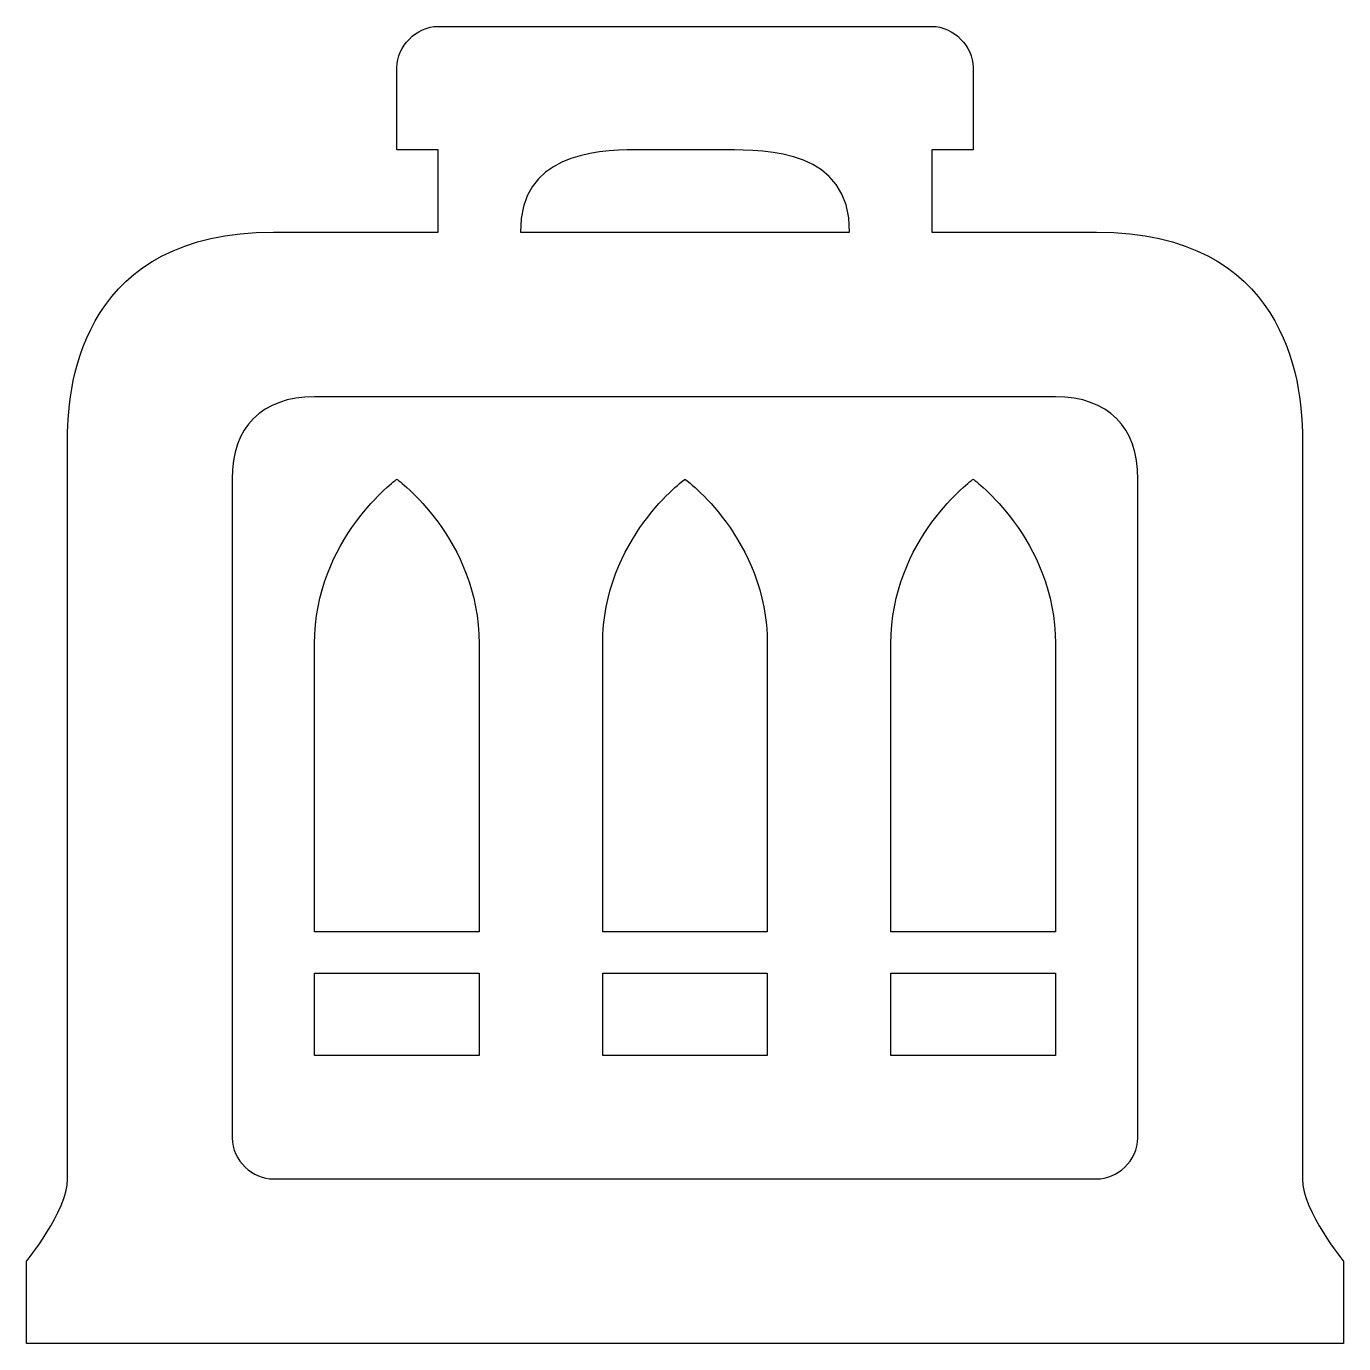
# Model space of a CAD drawing. Header units: centimetres. Extents: x -10.1 to 10.1, y -10.1 to 10.1.
import ezdxf

# ---------------------------------------------------------------- set-up
doc = ezdxf.new("R2010")
doc.units = ezdxf.units.CM
doc.header["$MEASUREMENT"] = 0
doc.layers.add('Layer 1', color=7, linetype='Continuous')

msp = doc.modelspace()

# ---------------------------------------------------------------- linework, layer by layer
at = {"layer": 'Layer 1'}
for points, knots in [([(-3.79512, 10.12031), (-4.12589, 10.12031), (-4.42764, 9.81025), (-4.42764, 9.48779), (-4.42764, 9.48779), (-4.42764, 9.48779), (-4.42764, 8.22275), (-4.42764, 8.22275), (-4.42764, 8.22275), (-4.42764, 8.22275), (-3.79512, 8.22275), (-3.79512, 8.22275), (-3.79512, 8.22275), (-3.79512, 8.22275), (-3.79512, 6.95771), (-3.79512, 6.95771), (-3.79512, 6.95771), (-3.79512, 6.95771), (-6.3252, 6.95771), (-6.3252, 6.95771), (-6.3252, 6.95771), (-9.20274, 6.95771), (-9.48797, 4.71707), (-9.4878, 3.79511), (-9.4878, 3.79511), (-9.4878, 3.79511), (-9.4878, -7.59024), (-9.4878, -7.59024), (-9.4878, -7.59024), (-9.48772, -8.08529), (-10.12032, -8.85528), (-10.12032, -8.85528), (-10.12032, -8.85528), (-10.12032, -8.85528), (-10.12032, -10.12032), (-10.12032, -10.12032), (-10.12032, -10.12032), (-10.12032, -10.12032), (10.12031, -10.12031), (10.12031, -10.12031), (10.12031, -10.12031), (10.12031, -10.12031), (10.12031, -8.85527), (10.12031, -8.85527), (10.12031, -8.85527), (10.12031, -8.85527), (9.48771, -8.08528), (9.48779, -7.59023), (9.48779, -7.59023), (9.48779, -7.59023), (9.48779, 3.79512), (9.48779, 3.79512), (9.48779, 3.79512), (9.48796, 4.71708), (9.20273, 6.95772), (6.32519, 6.95772), (6.32519, 6.95772), (6.32519, 6.95772), (3.79512, 6.95771), (3.79512, 6.95771), (3.79512, 6.95771), (3.79512, 6.95771), (3.79512, 8.22275), (3.79512, 8.22275), (3.79512, 8.22275), (3.79512, 8.22275), (4.42764, 8.22275), (4.42764, 8.22275), (4.42764, 8.22275), (4.42764, 8.22275), (4.42764, 9.48779), (4.42764, 9.48779), (4.42764, 9.48779), (4.42764, 9.81025), (4.12589, 10.12031), (3.79512, 10.12031), (3.79512, 10.12031), (3.79512, 10.12031), (-3.79512, 10.12031), (-3.79512, 10.12031)], [0, 0, 0, 0, 0.04761905, 0.04761905, 0.04761905, 0.04761905, 0.0952381, 0.0952381, 0.0952381, 0.0952381, 0.14285714, 0.14285714, 0.14285714, 0.14285714, 0.19047619, 0.19047619, 0.19047619, 0.19047619, 0.23809524, 0.23809524, 0.23809524, 0.23809524, 0.28571429, 0.28571429, 0.28571429, 0.28571429, 0.33333333, 0.33333333, 0.33333333, 0.33333333, 0.38095238, 0.38095238, 0.38095238, 0.38095238, 0.42857143, 0.42857143, 0.42857143, 0.42857143, 0.47619048, 0.47619048, 0.47619048, 0.47619048, 0.52380952, 0.52380952, 0.52380952, 0.52380952, 0.57142857, 0.57142857, 0.57142857, 0.57142857, 0.61904762, 0.61904762, 0.61904762, 0.61904762, 0.66666667, 0.66666667, 0.66666667, 0.66666667, 0.71428571, 0.71428571, 0.71428571, 0.71428571, 0.76190476, 0.76190476, 0.76190476, 0.76190476, 0.80952381, 0.80952381, 0.80952381, 0.80952381, 0.85714286, 0.85714286, 0.85714286, 0.85714286, 0.9047619, 0.9047619, 0.9047619, 0.9047619, 1, 1, 1, 1]), ([(-0.75776, 8.22275), (-0.71369, 8.22305), (-0.67207, 8.22275), (-0.63252, 8.22275), (-0.63252, 8.22275), (-0.63252, 8.22275), (0.63252, 8.22275), (0.63252, 8.22275), (0.63252, 8.22275), (1.26504, 8.22275), (2.53008, 8.22275), (2.53008, 6.95771), (2.53008, 6.95771), (2.53008, 6.95771), (-2.53008, 6.95771), (-2.53008, 6.95771), (-2.53008, 6.95771), (-2.53008, 8.14368), (-1.41786, 8.21811), (-0.75776, 8.22275)], [0, 0, 0, 0, 0.16666667, 0.16666667, 0.16666667, 0.16666667, 0.33333333, 0.33333333, 0.33333333, 0.33333333, 0.5, 0.5, 0.5, 0.5, 0.66666667, 0.66666667, 0.66666667, 0.66666667, 1, 1, 1, 1]), ([(-5.69268, 4.42764), (-5.69268, 4.42764), (5.69268, 4.42764), (5.69268, 4.42764), (5.69268, 4.42764), (6.50273, 4.42764), (6.95772, 3.96464), (6.95772, 3.1626), (6.95772, 3.1626), (6.95772, 3.1626), (6.95772, -6.95771), (6.95772, -6.95771), (6.95772, -6.95771), (6.95772, -7.31475), (6.63164, -7.59023), (6.3252, -7.59023), (6.3252, -7.59023), (6.3252, -7.59023), (-6.3252, -7.59023), (-6.3252, -7.59023), (-6.3252, -7.59023), (-6.63163, -7.59023), (-6.95772, -7.31475), (-6.95772, -6.95771), (-6.95772, -6.95771), (-6.95772, -6.95771), (-6.95771, 3.1626), (-6.95771, 3.1626), (-6.95771, 3.1626), (-6.95771, 3.96463), (-6.50272, 4.42764), (-5.69267, 4.42764), (-5.69267, 4.42764), (-5.69267, 4.42764), (-5.69268, 4.42764), (-5.69268, 4.42764)], [0, 0, 0, 0, 0.1, 0.1, 0.1, 0.1, 0.2, 0.2, 0.2, 0.2, 0.3, 0.3, 0.3, 0.3, 0.4, 0.4, 0.4, 0.4, 0.5, 0.5, 0.5, 0.5, 0.6, 0.6, 0.6, 0.6, 0.7, 0.7, 0.7, 0.7, 0.8, 0.8, 0.8, 0.8, 1, 1, 1, 1]), ([(-4.42764, 3.1626), (-4.42764, 3.1626), (-5.69268, 2.24157), (-5.69268, 0.63252), (-5.69268, 0.63252), (-5.69268, 0.63252), (-5.69268, -3.79512), (-5.69268, -3.79512), (-5.69268, -3.79512), (-5.69268, -3.79512), (-3.1626, -3.79512), (-3.1626, -3.79512), (-3.1626, -3.79512), (-3.1626, -3.79512), (-3.1626, 0.63252), (-3.1626, 0.63252), (-3.1626, 0.63252), (-3.1626, 2.24157), (-4.42764, 3.1626), (-4.42764, 3.1626)], [0, 0, 0, 0, 0.16666667, 0.16666667, 0.16666667, 0.16666667, 0.33333333, 0.33333333, 0.33333333, 0.33333333, 0.5, 0.5, 0.5, 0.5, 0.66666667, 0.66666667, 0.66666667, 0.66666667, 1, 1, 1, 1]), ([(0, 3.1626), (0, 3.1626), (-1.26504, 2.24157), (-1.26504, 0.63252), (-1.26504, 0.63252), (-1.26504, 0.63252), (-1.26504, -3.79512), (-1.26504, -3.79512), (-1.26504, -3.79512), (-1.26504, -3.79512), (1.26504, -3.79512), (1.26504, -3.79512), (1.26504, -3.79512), (1.26504, -3.79512), (1.26504, 0.63252), (1.26504, 0.63252), (1.26504, 0.63252), (1.26504, 2.24157), (0, 3.1626), (0, 3.1626)], [0, 0, 0, 0, 0.16666667, 0.16666667, 0.16666667, 0.16666667, 0.33333333, 0.33333333, 0.33333333, 0.33333333, 0.5, 0.5, 0.5, 0.5, 0.66666667, 0.66666667, 0.66666667, 0.66666667, 1, 1, 1, 1]), ([(4.42764, 3.1626), (4.42764, 3.1626), (3.1626, 2.24157), (3.1626, 0.63252), (3.1626, 0.63252), (3.1626, 0.63252), (3.1626, -3.79512), (3.1626, -3.79512), (3.1626, -3.79512), (3.1626, -3.79512), (5.69268, -3.79512), (5.69268, -3.79512), (5.69268, -3.79512), (5.69268, -3.79512), (5.69268, 0.63252), (5.69268, 0.63252), (5.69268, 0.63252), (5.69268, 2.24157), (4.42764, 3.1626), (4.42764, 3.1626)], [0, 0, 0, 0, 0.16666667, 0.16666667, 0.16666667, 0.16666667, 0.33333333, 0.33333333, 0.33333333, 0.33333333, 0.5, 0.5, 0.5, 0.5, 0.66666667, 0.66666667, 0.66666667, 0.66666667, 1, 1, 1, 1]), ([(-5.69268, -4.42764), (-5.69268, -4.42764), (-5.69268, -5.69268), (-5.69268, -5.69268), (-5.69268, -5.69268), (-5.69268, -5.69268), (-3.1626, -5.69268), (-3.1626, -5.69268), (-3.1626, -5.69268), (-3.1626, -5.69268), (-3.1626, -4.42764), (-3.1626, -4.42764), (-3.1626, -4.42764), (-3.1626, -4.42764), (-5.69268, -4.42764), (-5.69268, -4.42764)], [0, 0, 0, 0, 0.2, 0.2, 0.2, 0.2, 0.4, 0.4, 0.4, 0.4, 0.6, 0.6, 0.6, 0.6, 1, 1, 1, 1]), ([(-1.26504, -4.42764), (-1.26504, -4.42764), (-1.26504, -5.69268), (-1.26504, -5.69268), (-1.26504, -5.69268), (-1.26504, -5.69268), (1.26504, -5.69268), (1.26504, -5.69268), (1.26504, -5.69268), (1.26504, -5.69268), (1.26504, -4.42764), (1.26504, -4.42764), (1.26504, -4.42764), (1.26504, -4.42764), (-1.26504, -4.42764), (-1.26504, -4.42764)], [0, 0, 0, 0, 0.2, 0.2, 0.2, 0.2, 0.4, 0.4, 0.4, 0.4, 0.6, 0.6, 0.6, 0.6, 1, 1, 1, 1]), ([(3.1626, -4.42764), (3.1626, -4.42764), (3.1626, -5.69268), (3.1626, -5.69268), (3.1626, -5.69268), (3.1626, -5.69268), (5.69268, -5.69268), (5.69268, -5.69268), (5.69268, -5.69268), (5.69268, -5.69268), (5.69268, -4.42764), (5.69268, -4.42764), (5.69268, -4.42764), (5.69268, -4.42764), (3.1626, -4.42764), (3.1626, -4.42764)], [0, 0, 0, 0, 0.2, 0.2, 0.2, 0.2, 0.4, 0.4, 0.4, 0.4, 0.6, 0.6, 0.6, 0.6, 1, 1, 1, 1])]:
    msp.add_open_spline(points, degree=3, knots=knots, dxfattribs=at)

doc.saveas('drawing.dxf')
